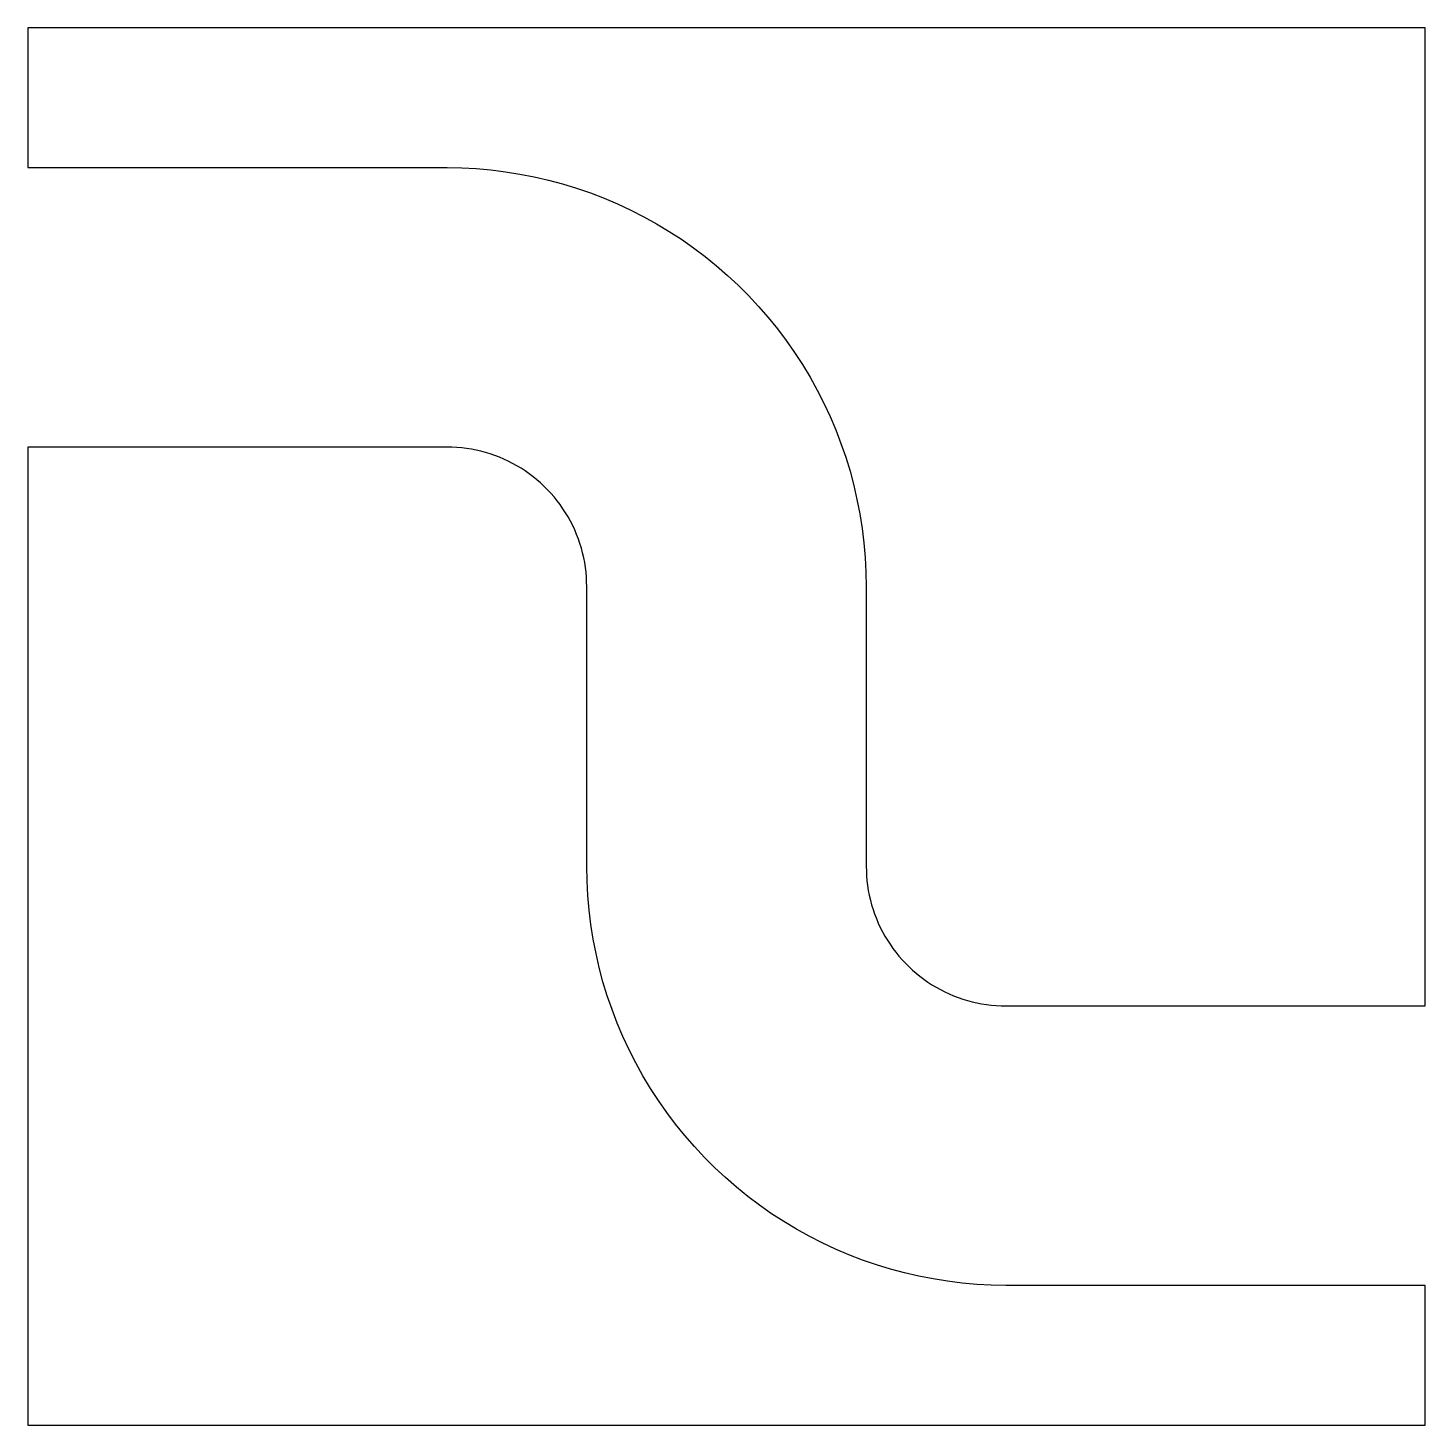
# Model space of a CAD drawing. Header units: millimetres. Extents: x 0 to 10000, y 0 to 10000.
import ezdxf

# ---------------------------------------------------------------- set-up
doc = ezdxf.new("R2010")
doc.units = ezdxf.units.MM

msp = doc.modelspace()

# ---------------------------------------------------------------- linework, layer by layer
for points in [[(0, 9000), (3000, 9000), (3105, 8998), (3209, 8993), (3314, 8984), (3418, 8971), (3521, 8954), (3624, 8934), (3726, 8911), (3827, 8884), (3927, 8853), (4026, 8819), (4124, 8782), (4220, 8741), (4315, 8696), (4408, 8649), (4500, 8598), (4590, 8544), (4678, 8487), (4763, 8427), (4847, 8364), (4928, 8298), (5007, 8229), (5084, 8158), (5158, 8084), (5229, 8007), (5298, 7928), (5364, 7847), (5427, 7763), (5487, 7678), (5544, 7590), (5598, 7500), (5649, 7408), (5696, 7315), (5741, 7220), (5782, 7124), (5819, 7026), (5853, 6927), (5884, 6827), (5911, 6726), (5934, 6624), (5954, 6521), (5971, 6418), (5984, 6314), (5993, 6209), (5998, 6105), (6000, 6000), (6000, 4000), (6001, 3965), (6002, 3930), (6005, 3895), (6010, 3861), (6015, 3826), (6022, 3792), (6030, 3758), (6039, 3724), (6049, 3691), (6060, 3658), (6073, 3625), (6086, 3593), (6101, 3562), (6117, 3531), (6134, 3500), (6152, 3470), (6171, 3441), (6191, 3412), (6212, 3384), (6234, 3357), (6257, 3331), (6281, 3305), (6305, 3281), (6331, 3257), (6357, 3234), (6384, 3212), (6412, 3191), (6441, 3171), (6470, 3152), (6500, 3134), (6531, 3117), (6562, 3101), (6593, 3086), (6625, 3073), (6658, 3060), (6691, 3049), (6724, 3039), (6758, 3030), (6792, 3022), (6826, 3015), (6861, 3010), (6895, 3005), (6930, 3002), (6965, 3001), (7000, 3000), (10000, 3000), (10000, 10000), (0, 10000)], [(0, 0), (10000, 0), (10000, 1000), (7000, 1000), (6895, 1002), (6791, 1007), (6686, 1016), (6582, 1029), (6479, 1046), (6376, 1066), (6274, 1089), (6173, 1116), (6073, 1147), (5974, 1181), (5876, 1218), (5780, 1259), (5685, 1304), (5592, 1351), (5500, 1402), (5410, 1456), (5322, 1513), (5237, 1573), (5153, 1636), (5072, 1702), (4993, 1771), (4916, 1842), (4842, 1916), (4771, 1993), (4702, 2072), (4636, 2153), (4573, 2237), (4513, 2322), (4456, 2410), (4402, 2500), (4351, 2592), (4304, 2685), (4259, 2780), (4218, 2876), (4181, 2974), (4147, 3073), (4116, 3173), (4089, 3274), (4066, 3376), (4046, 3479), (4029, 3582), (4016, 3686), (4007, 3791), (4002, 3895), (4000, 4000), (4000, 6000), (3999, 6035), (3998, 6070), (3995, 6105), (3990, 6139), (3985, 6174), (3978, 6208), (3970, 6242), (3961, 6276), (3951, 6309), (3940, 6342), (3927, 6375), (3914, 6407), (3899, 6438), (3883, 6469), (3866, 6500), (3848, 6530), (3829, 6559), (3809, 6588), (3788, 6616), (3766, 6643), (3743, 6669), (3719, 6695), (3695, 6719), (3669, 6743), (3643, 6766), (3616, 6788), (3588, 6809), (3559, 6829), (3530, 6848), (3500, 6866), (3469, 6883), (3438, 6899), (3407, 6914), (3375, 6927), (3342, 6940), (3309, 6951), (3276, 6961), (3242, 6970), (3208, 6978), (3174, 6985), (3139, 6990), (3105, 6995), (3070, 6998), (3035, 6999), (3000, 7000), (0, 7000)]]:
    msp.add_lwpolyline(points, close=True)

doc.saveas('drawing.dxf')
